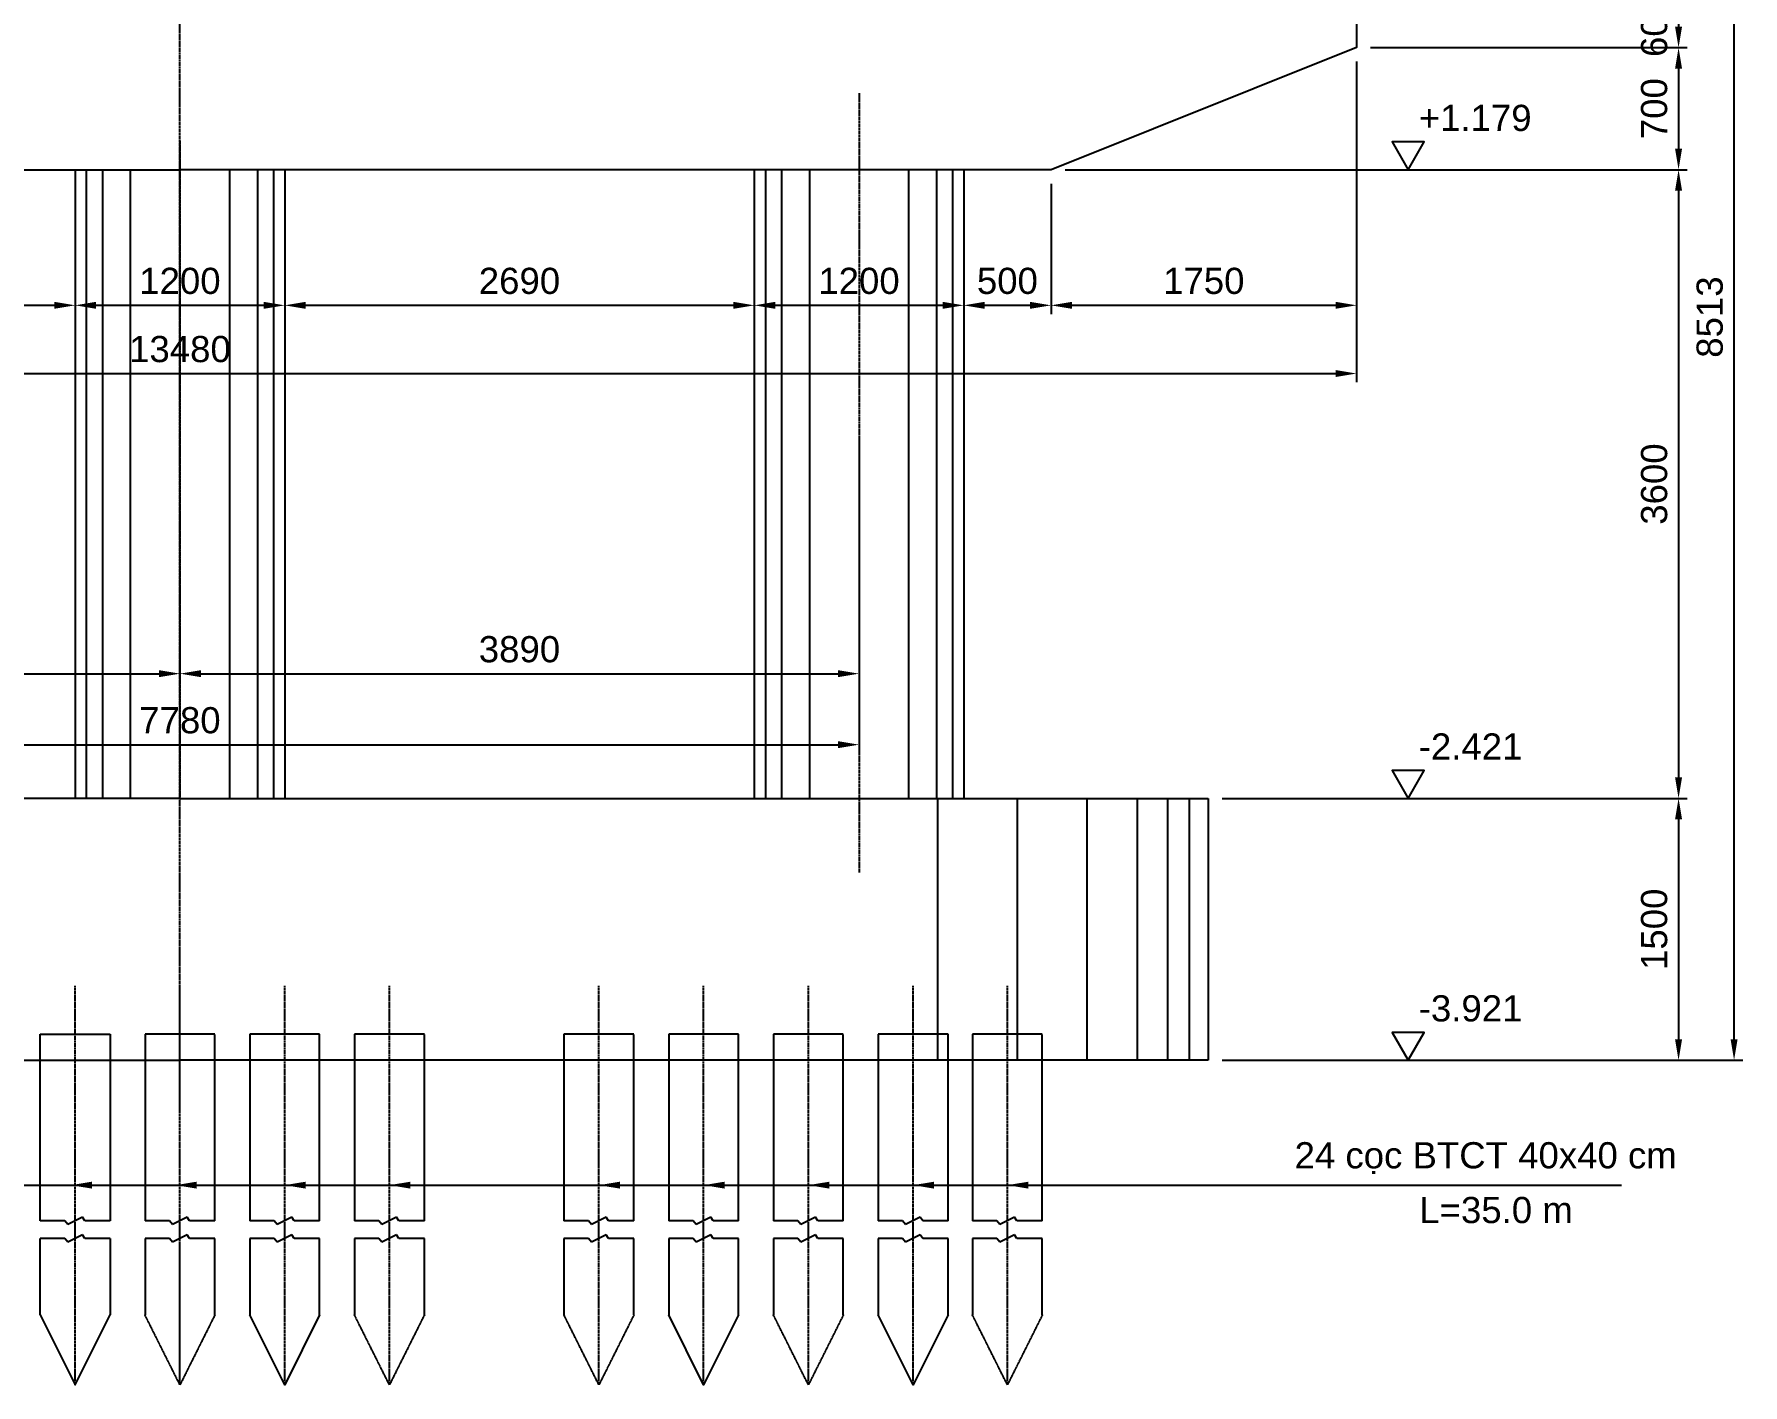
# Model space of a CAD drawing. Header units: millimetres. Extents: x 226202 to 432323, y 191488 to 280899.
# Drawn here: x 412404 to 422192, y 248871 to 256607 of the extents above; entities that cross this region are included whole.
import ezdxf
from ezdxf.enums import TextEntityAlignment as Align

# ---------------------------------------------------------------- set-up
doc = ezdxf.new("R2010")
doc.units = ezdxf.units.MM
doc.header["$LTSCALE"] = 10
doc.header["$MEASUREMENT"] = 0
for name, pattern in [('CENTER', [2, 1.25, -0.25, 0.25, -0.25]), ('DASHED2', [0.375, 0.25, -0.125]), ('HIDDEN', [0.375, 0.25, -0.125])]:
    doc.linetypes.add(name, pattern=pattern)
for name, color, linetype in [('7', 7, 'Continuous'), ('CENTER', 8, 'CENTER'), ('COLUM', 8, 'DASHED2'), ('dim', 1, 'Continuous'), ('TEXT', 3, 'Continuous'), ('Tunon', 7, 'Continuous')]:
    doc.layers.add(name, color=color, linetype=linetype)
doc.styles.add('ARIAL', font='VNARIAL.TTF')
doc.styles.add('Dim', font='arial.ttf')
doc.dimstyles.new('1-100', dxfattribs={"dimscale": 100, "dimtxt": 1.5, "dimasz": 1.2, "dimexe": 0.5, "dimexo": 0.8, "dimtad": 1, "dimdec": 0, "dimtxsty": 'Dim', "dimcen": 1.5, "dimclrd": 1, "dimclre": 8, "dimclrt": 3, "dimadec": 0, "dimazin": 0, "dimtfac": 1, "dimtdec": 0, "dimtix": 1, "dimtmove": 2, "dimatfit": 3, "dimfxl": 1, "dimarcsym": 0})

# ---------------------------------------------------------------- blocks, each defined once
blk = doc.blocks.new('e')
at = {"layer": 'TEXT', "color": 9}
blk.add_lwpolyline([(0, 0), (383, 664), (-383, 664)], close=True, dxfattribs=at)
blk = doc.blocks.new('*D29')
at = {"color": 8, "lineweight": -2, "transparency": 16777216}
for p, q in [((417729, 255750.7), (417729, 255004.3)), ((418229, 255750.7), (418229, 255004.3))]:
    blk.add_line(p, q, dxfattribs=at)
at = {"color": 1, "lineweight": -2, "transparency": 16777216}
blk.add_line((417849, 255054.3), (418109, 255054.3), dxfattribs=at)
at = {"color": 1, "transparency": 16777216}
for points in [[(417849, 255074.3), (417849, 255034.3), (417729, 255054.3)], [(418109, 255074.3), (418109, 255034.3), (418229, 255054.3)]]:
    blk.add_solid(points, dxfattribs=at)
at = {"layer": 'Defpoints', "color": 0, "transparency": 16777216}
for p in [(417729, 255830.7), (418229, 255830.7), (418229, 255054.3)]:
    blk.add_point(p, dxfattribs=at)
at = {"color": 3, "transparency": 16777216, "insert": (417979, 255193.4), "char_height": 150, "attachment_point": 5, "style": 'Dim'}
blk.add_mtext('500', dxfattribs=at)
blk = doc.blocks.new('*D30')
at = {"color": 8, "lineweight": -2, "transparency": 16777216}
for p, q in [((419979, 256450.7), (419979, 255004.3)), ((418229, 255750.7), (418229, 255004.3))]:
    blk.add_line(p, q, dxfattribs=at)
at = {"color": 1, "lineweight": -2, "transparency": 16777216}
blk.add_line((418349, 255054.3), (419859, 255054.3), dxfattribs=at)
at = {"color": 1, "transparency": 16777216}
for points in [[(418349, 255074.3), (418349, 255034.3), (418229, 255054.3)], [(419859, 255074.3), (419859, 255034.3), (419979, 255054.3)]]:
    blk.add_solid(points, dxfattribs=at)
at = {"layer": 'Defpoints', "color": 0, "transparency": 16777216}
for p in [(419979, 256530.7), (418229, 255830.7), (419979, 255054.3)]:
    blk.add_point(p, dxfattribs=at)
at = {"color": 3, "transparency": 16777216, "insert": (419104, 255193.4), "char_height": 150, "attachment_point": 5, "style": 'Dim'}
blk.add_mtext('1750', dxfattribs=at)
blk = doc.blocks.new('*D31')
at = {"color": 8, "lineweight": -2, "transparency": 16777216}
for p, q in [((406499, 255872.1), (406499, 254613.7)), ((419979, 255872.1), (419979, 254613.7))]:
    blk.add_line(p, q, dxfattribs=at)
at = {"color": 1, "lineweight": -2, "transparency": 16777216}
blk.add_line((406619, 254663.7), (419859, 254663.7), dxfattribs=at)
at = {"color": 1, "transparency": 16777216}
for points in [[(406619, 254683.7), (406619, 254643.7), (406499, 254663.7)], [(419859, 254683.7), (419859, 254643.7), (419979, 254663.7)]]:
    blk.add_solid(points, dxfattribs=at)
at = {"layer": 'Defpoints', "color": 0, "transparency": 16777216}
for p in [(406499, 255952.1), (419979, 255952.1), (419979, 254663.7)]:
    blk.add_point(p, dxfattribs=at)
at = {"color": 3, "transparency": 16777216, "insert": (413239, 254802.8), "char_height": 150, "attachment_point": 5, "style": 'Dim'}
blk.add_mtext('13480', dxfattribs=at)
blk = doc.blocks.new('*D33')
at = {"color": 8, "lineweight": -2, "transparency": 16777216}
for p, q in [((412639, 255134.3), (412639, 255104.3)), ((409949, 255022), (409949, 255004.3))]:
    blk.add_line(p, q, dxfattribs=at)
at = {"color": 1, "lineweight": -2, "transparency": 16777216}
blk.add_line((410069, 255054.3), (412519, 255054.3), dxfattribs=at)
at = {"color": 1, "transparency": 16777216}
for points in [[(410069, 255074.3), (410069, 255034.3), (409949, 255054.3)], [(412519, 255074.3), (412519, 255034.3), (412639, 255054.3)]]:
    blk.add_solid(points, dxfattribs=at)
at = {"layer": 'Defpoints', "color": 0, "transparency": 16777216}
for p in [(409949, 255102), (412639, 255054.3), (412639, 255054.3)]:
    blk.add_point(p, dxfattribs=at)
at = {"color": 3, "transparency": 16777216, "insert": (411294, 255193.4), "char_height": 150, "attachment_point": 5, "style": 'Dim'}
blk.add_mtext('2690', dxfattribs=at)
blk = doc.blocks.new('*D34')
at = {"color": 8, "lineweight": -2, "transparency": 16777216}
for p, q in [((412639, 255134.3), (412639, 255104.3)), ((413839, 255134.3), (413839, 255104.3))]:
    blk.add_line(p, q, dxfattribs=at)
at = {"color": 1, "lineweight": -2, "transparency": 16777216}
blk.add_line((412759, 255054.3), (413719, 255054.3), dxfattribs=at)
at = {"color": 1, "transparency": 16777216}
for points in [[(412759, 255074.3), (412759, 255034.3), (412639, 255054.3)], [(413719, 255074.3), (413719, 255034.3), (413839, 255054.3)]]:
    blk.add_solid(points, dxfattribs=at)
at = {"layer": 'Defpoints', "color": 0, "transparency": 16777216}
for p in [(412639, 255054.3), (413839, 255054.3), (413839, 255054.3)]:
    blk.add_point(p, dxfattribs=at)
at = {"color": 3, "transparency": 16777216, "insert": (413239, 255193.4), "char_height": 150, "attachment_point": 5, "style": 'Dim'}
blk.add_mtext('1200', dxfattribs=at)
blk = doc.blocks.new('*D35')
at = {"color": 8, "lineweight": -2, "transparency": 16777216}
for p, q in [((413839, 255134.3), (413839, 255104.3)), ((416529, 255134.3), (416529, 255104.3))]:
    blk.add_line(p, q, dxfattribs=at)
at = {"color": 1, "lineweight": -2, "transparency": 16777216}
blk.add_line((413959, 255054.3), (416409, 255054.3), dxfattribs=at)
at = {"color": 1, "transparency": 16777216}
for points in [[(413959, 255074.3), (413959, 255034.3), (413839, 255054.3)], [(416409, 255074.3), (416409, 255034.3), (416529, 255054.3)]]:
    blk.add_solid(points, dxfattribs=at)
at = {"layer": 'Defpoints', "color": 0, "transparency": 16777216}
for p in [(413839, 255054.3), (416529, 255054.3), (416529, 255054.3)]:
    blk.add_point(p, dxfattribs=at)
at = {"color": 3, "transparency": 16777216, "insert": (415184, 255193.4), "char_height": 150, "attachment_point": 5, "style": 'Dim'}
blk.add_mtext('2690', dxfattribs=at)
blk = doc.blocks.new('*D36')
at = {"color": 8, "lineweight": -2, "transparency": 16777216}
for p, q in [((416529, 255134.3), (416529, 255104.3)), ((417729, 255134.3), (417729, 255104.3))]:
    blk.add_line(p, q, dxfattribs=at)
at = {"color": 1, "lineweight": -2, "transparency": 16777216}
blk.add_line((416649, 255054.3), (417609, 255054.3), dxfattribs=at)
at = {"color": 1, "transparency": 16777216}
for points in [[(416649, 255074.3), (416649, 255034.3), (416529, 255054.3)], [(417609, 255074.3), (417609, 255034.3), (417729, 255054.3)]]:
    blk.add_solid(points, dxfattribs=at)
at = {"layer": 'Defpoints', "color": 0, "transparency": 16777216}
for p in [(416529, 255054.3), (417729, 255054.3), (417729, 255054.3)]:
    blk.add_point(p, dxfattribs=at)
at = {"color": 3, "transparency": 16777216, "insert": (417129, 255193.4), "char_height": 150, "attachment_point": 5, "style": 'Dim'}
blk.add_mtext('1200', dxfattribs=at)
blk = doc.blocks.new('*D37')
at = {"color": 8, "lineweight": -2, "transparency": 16777216}
for p, q in [((409349, 253207.4), (409349, 252894.5)), ((413239, 253207.4), (413239, 252894.5))]:
    blk.add_line(p, q, dxfattribs=at)
at = {"color": 1, "lineweight": -2, "transparency": 16777216}
blk.add_line((409469, 252944.5), (413119, 252944.5), dxfattribs=at)
at = {"color": 1, "transparency": 16777216}
for points in [[(409469, 252964.5), (409469, 252924.5), (409349, 252944.5)], [(413119, 252964.5), (413119, 252924.5), (413239, 252944.5)]]:
    blk.add_solid(points, dxfattribs=at)
at = {"layer": 'Defpoints', "color": 0, "transparency": 16777216}
for p in [(409349, 253287.4), (413239, 253287.4), (413239, 252944.5)]:
    blk.add_point(p, dxfattribs=at)
at = {"color": 3, "transparency": 16777216, "insert": (411294, 253083.7), "char_height": 150, "attachment_point": 5, "style": 'Dim'}
blk.add_mtext('3890', dxfattribs=at)
blk = doc.blocks.new('*D38')
at = {"color": 8, "lineweight": -2, "transparency": 16777216}
for p, q in [((413239, 253207.4), (413239, 252894.5)), ((417129, 253169.8), (417129, 252894.5))]:
    blk.add_line(p, q, dxfattribs=at)
at = {"color": 1, "lineweight": -2, "transparency": 16777216}
blk.add_line((413359, 252944.5), (417009, 252944.5), dxfattribs=at)
at = {"color": 1, "transparency": 16777216}
for points in [[(413359, 252964.5), (413359, 252924.5), (413239, 252944.5)], [(417009, 252964.5), (417009, 252924.5), (417129, 252944.5)]]:
    blk.add_solid(points, dxfattribs=at)
at = {"layer": 'Defpoints', "color": 0, "transparency": 16777216}
for p in [(413239, 253287.4), (417129, 253249.8), (417129, 252944.5)]:
    blk.add_point(p, dxfattribs=at)
at = {"color": 3, "transparency": 16777216, "insert": (415184, 253083.7), "char_height": 150, "attachment_point": 5, "style": 'Dim'}
blk.add_mtext('3890', dxfattribs=at)
blk = doc.blocks.new('*D39')
at = {"color": 8, "lineweight": -2, "transparency": 16777216}
for p, q in [((417129, 254308.6), (417129, 252487.8)), ((409349, 253127.4), (409349, 252487.8))]:
    blk.add_line(p, q, dxfattribs=at)
at = {"color": 1, "lineweight": -2, "transparency": 16777216}
blk.add_line((409469, 252537.8), (417009, 252537.8), dxfattribs=at)
at = {"color": 1, "transparency": 16777216}
for points in [[(409469, 252557.8), (409469, 252517.8), (409349, 252537.8)], [(417009, 252557.8), (417009, 252517.8), (417129, 252537.8)]]:
    blk.add_solid(points, dxfattribs=at)
at = {"layer": 'Defpoints', "color": 0, "transparency": 16777216}
for p in [(417129, 254388.6), (409349, 253207.4), (417129, 252537.8)]:
    blk.add_point(p, dxfattribs=at)
at = {"color": 3, "transparency": 16777216, "insert": (413239, 252676.9), "char_height": 150, "attachment_point": 5, "style": 'Dim'}
blk.add_mtext('7780', dxfattribs=at)
blk = doc.blocks.new('*D55')
at = {"color": 8, "lineweight": -2, "transparency": 16777216}
for p, q in [((420059, 257130.7), (421873.7, 257130.7)), ((420059, 256530.7), (421873.7, 256530.7))]:
    blk.add_line(p, q, dxfattribs=at)
at = {"color": 1, "lineweight": -2, "transparency": 16777216}
blk.add_line((421823.7, 257010.7), (421823.7, 256650.7), dxfattribs=at)
at = {"color": 1, "transparency": 16777216}
for points in [[(421803.7, 257010.7), (421843.7, 257010.7), (421823.7, 257130.7)], [(421803.7, 256650.7), (421843.7, 256650.7), (421823.7, 256530.7)]]:
    blk.add_solid(points, dxfattribs=at)
at = {"layer": 'Defpoints', "color": 0, "transparency": 16777216}
for p in [(419979, 257130.7), (419979, 256530.7), (421823.7, 256530.7)]:
    blk.add_point(p, dxfattribs=at)
at = {"color": 3, "transparency": 16777216, "insert": (421684.6, 256651.5), "char_height": 150, "attachment_point": 5, "rotation": 90, "style": 'Dim'}
blk.add_mtext('600', dxfattribs=at)
blk = doc.blocks.new('*D56')
at = {"color": 8, "lineweight": -2, "transparency": 16777216}
for p, q in [((420059, 256530.7), (421873.7, 256530.7)), ((418309, 255830.7), (421873.7, 255830.7))]:
    blk.add_line(p, q, dxfattribs=at)
at = {"color": 1, "lineweight": -2, "transparency": 16777216}
blk.add_line((421823.7, 256410.7), (421823.7, 255950.7), dxfattribs=at)
at = {"color": 1, "transparency": 16777216}
for points in [[(421803.7, 256410.7), (421843.7, 256410.7), (421823.7, 256530.7)], [(421803.7, 255950.7), (421843.7, 255950.7), (421823.7, 255830.7)]]:
    blk.add_solid(points, dxfattribs=at)
at = {"layer": 'Defpoints', "color": 0, "transparency": 16777216}
for p in [(419979, 256530.7), (418229, 255830.7), (421823.7, 255830.7)]:
    blk.add_point(p, dxfattribs=at)
at = {"color": 3, "transparency": 16777216, "insert": (421684.6, 256180.7), "char_height": 150, "attachment_point": 5, "rotation": 90, "style": 'Dim'}
blk.add_mtext('700', dxfattribs=at)
blk = doc.blocks.new('*D57')
at = {"color": 8, "lineweight": -2, "transparency": 16777216}
for p, q in [((418309, 255830.7), (421873.7, 255830.7)), ((419209, 252230.5), (421873.7, 252230.5))]:
    blk.add_line(p, q, dxfattribs=at)
at = {"color": 1, "lineweight": -2, "transparency": 16777216}
blk.add_line((421823.7, 255710.7), (421823.7, 252350.5), dxfattribs=at)
at = {"color": 1, "transparency": 16777216}
for points in [[(421803.7, 255710.7), (421843.7, 255710.7), (421823.7, 255830.7)], [(421803.7, 252350.5), (421843.7, 252350.5), (421823.7, 252230.5)]]:
    blk.add_solid(points, dxfattribs=at)
at = {"layer": 'Defpoints', "color": 0, "transparency": 16777216}
for p in [(418229, 255830.7), (419129, 252230.5), (421823.7, 252230.5)]:
    blk.add_point(p, dxfattribs=at)
at = {"color": 3, "transparency": 16777216, "insert": (421684.6, 254030.6), "char_height": 150, "attachment_point": 5, "rotation": 90, "style": 'Dim'}
blk.add_mtext('3600', dxfattribs=at)
blk = doc.blocks.new('*D58')
at = {"color": 8, "lineweight": -2, "transparency": 16777216}
for p, q in [((419209, 252230.5), (421873.7, 252230.5)), ((419209, 250730.5), (421873.7, 250730.5))]:
    blk.add_line(p, q, dxfattribs=at)
at = {"color": 1, "lineweight": -2, "transparency": 16777216}
blk.add_line((421823.7, 252110.5), (421823.7, 250850.5), dxfattribs=at)
at = {"color": 1, "transparency": 16777216}
for points in [[(421803.7, 252110.5), (421843.7, 252110.5), (421823.7, 252230.5)], [(421803.7, 250850.5), (421843.7, 250850.5), (421823.7, 250730.5)]]:
    blk.add_solid(points, dxfattribs=at)
at = {"layer": 'Defpoints', "color": 0, "transparency": 16777216}
for p in [(419129, 252230.5), (419129, 250730.5), (421823.7, 250730.5)]:
    blk.add_point(p, dxfattribs=at)
at = {"color": 3, "transparency": 16777216, "insert": (421684.6, 251480.5), "char_height": 150, "attachment_point": 5, "rotation": 90, "style": 'Dim'}
blk.add_mtext('1500', dxfattribs=at)
blk = doc.blocks.new('*D59')
at = {"color": 8, "lineweight": -2, "transparency": 16777216}
for p, q in [((420612.7, 259243.5), (422191.8, 259243.5)), ((420362.5, 250730.5), (422191.8, 250730.5))]:
    blk.add_line(p, q, dxfattribs=at)
at = {"color": 1, "lineweight": -2, "transparency": 16777216}
blk.add_line((422141.8, 250850.5), (422141.8, 259123.5), dxfattribs=at)
at = {"color": 1, "transparency": 16777216}
for points in [[(422121.8, 259123.5), (422161.8, 259123.5), (422141.8, 259243.5)], [(422121.8, 250850.5), (422161.8, 250850.5), (422141.8, 250730.5)]]:
    blk.add_solid(points, dxfattribs=at)
at = {"layer": 'Defpoints', "color": 0, "transparency": 16777216}
for p in [(420532.7, 259243.5), (422141.8, 259243.5), (420282.5, 250730.5)]:
    blk.add_point(p, dxfattribs=at)
at = {"color": 3, "transparency": 16777216, "insert": (422002.7, 254987), "char_height": 150, "attachment_point": 5, "rotation": 90, "style": 'Dim'}
blk.add_mtext('8513', dxfattribs=at)

msp = doc.modelspace()

# ---------------------------------------------------------------- linework, layer by layer
at = {"color": 3}
for p, q in [((412639, 255830.7), (412639, 252230.5)), ((413839, 255830.7), (413839, 252230.5)), ((416529, 255830.7), (416529, 252230.5)), ((417729, 255830.7), (417729, 252230.5)), ((413239, 252230.5), (407349, 252230.5)), ((413239, 252230.5), (419129, 252230.5)), ((419129, 252230.5), (419129, 250730.5)), ((407349, 250730.5), (413239, 250730.5)), ((419129, 250730.5), (413239, 250730.5))]:
    msp.add_line(p, q, dxfattribs=at)
at = {"color": 8}
for p, q in [((412702.7, 255830.7), (412702.7, 252230.5)), ((412795.3, 255830.7), (412795.3, 252230.5)), ((412954.6, 255830.7), (412954.6, 252230.5)), ((413523.3, 255830.7), (413523.3, 252230.5)), ((413682.7, 255830.7), (413682.7, 252230.5)), ((413775.3, 255830.7), (413775.3, 252230.5)), ((416592.7, 255830.7), (416592.7, 252230.5)), ((416685.3, 255830.7), (416685.3, 252230.5)), ((416844.6, 255830.7), (416844.6, 252230.5)), ((417413.3, 255830.7), (417413.3, 252230.5)), ((417572.7, 255830.7), (417572.7, 252230.5)), ((417665.3, 255830.7), (417665.3, 252230.5)), ((417579, 252230.5), (417579, 250730.5)), ((418034.3, 252230.5), (418034.3, 250730.5)), ((418433.8, 252230.5), (418433.8, 250730.5)), ((418722.2, 252230.5), (418722.2, 250730.5)), ((418896.7, 252230.5), (418896.7, 250730.5)), ((419019.4, 252230.5), (419019.4, 250730.5))]:
    msp.add_line(p, q, dxfattribs=at)
for p, q in [((420141.2, 255830.7), (420408.5, 255830.7)), ((420141.2, 252230.5), (420408.5, 252230.5)), ((420141.2, 250730.5), (420408.5, 250730.5))]:
    msp.add_line(p, q)
at = {"color": 3}
for points in [[(413239, 257583.7), (406499, 257583.7), (406499, 256530.7), (408249, 255830.7), (413239, 255830.7)], [(413239, 257130.7), (419979, 257130.7), (419979, 256530.7), (418229, 255830.7), (413239, 255830.7)]]:
    msp.add_lwpolyline(points, dxfattribs=at)
at = {"layer": '7'}
for p, q in [((412439, 249810.3), (412439, 250730.5)), ((412839, 250730.5), (412839, 249810.3)), ((413639, 250730.5), (413639, 249810.3)), ((414039, 249810.3), (414039, 250730.5)), ((416039, 250730.5), (416039, 249810.3)), ((416439, 249810.3), (416439, 250730.5)), ((417239, 250730.5), (417239, 249810.3)), ((417639, 249810.3), (417639, 250730.5)), ((412439, 249271.4), (412439, 249709.9)), ((412839, 249709.9), (412839, 249271.4)), ((413639, 249709.9), (413639, 249271.4)), ((414039, 249271.4), (414039, 249709.9)), ((416039, 249709.9), (416039, 249271.4)), ((416439, 249271.4), (416439, 249709.9)), ((417239, 249709.9), (417239, 249271.4)), ((417639, 249271.4), (417639, 249709.9)), ((413239, 248871.4), (413239, 249673))]:
    msp.add_line(p, q, dxfattribs=at)
for points in [[(412439, 249271.4), (412639, 248871.4), (412839, 249271.4)], [(414039, 249271.4), (413839, 248871.4), (413639, 249271.4)], [(416439, 249271.4), (416239, 248871.4), (416039, 249271.4)], [(417639, 249271.4), (417439, 248871.4), (417239, 249271.4)]]:
    msp.add_lwpolyline(points, dxfattribs=at)
at = {"layer": 'CENTER'}
for p, q in [((417129, 256269.5), (417129, 251806)), ((413239, 255996.2), (413239, 252230.5)), ((413239, 255996.2), (413239, 252230.5))]:
    msp.add_line(p, q, dxfattribs=at)
at = {"layer": 'dim', "linetype": 'CENTER'}
for p, q in [((413239, 250430.3), (413239, 259658.4)), ((412639, 248871.4), (412639, 251157.4)), ((413239, 248871.4), (413239, 251157.4)), ((413839, 248871.4), (413839, 251157.4)), ((414439, 248871.4), (414439, 251157.4)), ((415639, 248871.4), (415639, 251157.4)), ((416239, 248871.4), (416239, 251157.4)), ((416839, 248871.4), (416839, 251157.4)), ((417439, 248871.4), (417439, 251157.4)), ((417979, 248871.4), (417979, 251157.4))]:
    msp.add_line(p, q, dxfattribs=at)
at = {"layer": 'dim', "color": 8, "ltscale": 1000}
for p, q in [((412578.8, 249809.9), (412439, 249809.9)), ((412595.9, 249789.7), (412578.8, 249809.9)), ((412679.9, 249831.7), (412595.9, 249789.7)), ((412693.8, 249810.3), (412679.9, 249831.7)), ((412839, 249810.3), (412693.8, 249810.3)), ((413178.8, 249809.9), (413039, 249809.9)), ((413195.9, 249789.7), (413178.8, 249809.9)), ((413279.9, 249831.7), (413195.9, 249789.7)), ((413293.8, 249810.3), (413279.9, 249831.7)), ((413439, 249810.3), (413293.8, 249810.3)), ((413778.8, 249809.9), (413639, 249809.9)), ((413795.9, 249789.7), (413778.8, 249809.9)), ((413879.9, 249831.7), (413795.9, 249789.7)), ((413893.8, 249810.3), (413879.9, 249831.7)), ((414039, 249810.3), (413893.8, 249810.3)), ((414378.8, 249809.9), (414239, 249809.9)), ((414395.9, 249789.7), (414378.8, 249809.9)), ((414479.9, 249831.7), (414395.9, 249789.7)), ((414493.8, 249810.3), (414479.9, 249831.7)), ((414639, 249810.3), (414493.8, 249810.3)), ((415578.8, 249809.9), (415439, 249809.9)), ((415595.9, 249789.7), (415578.8, 249809.9)), ((415679.9, 249831.7), (415595.9, 249789.7)), ((415693.8, 249810.3), (415679.9, 249831.7)), ((415839, 249810.3), (415693.8, 249810.3)), ((416178.8, 249809.9), (416039, 249809.9)), ((416195.9, 249789.7), (416178.8, 249809.9)), ((416279.9, 249831.7), (416195.9, 249789.7)), ((416293.8, 249810.3), (416279.9, 249831.7)), ((416439, 249810.3), (416293.8, 249810.3)), ((416778.8, 249809.9), (416639, 249809.9)), ((416795.9, 249789.7), (416778.8, 249809.9)), ((416879.9, 249831.7), (416795.9, 249789.7)), ((416893.8, 249810.3), (416879.9, 249831.7)), ((417039, 249810.3), (416893.8, 249810.3)), ((417378.8, 249809.9), (417239, 249809.9)), ((417395.9, 249789.7), (417378.8, 249809.9)), ((417479.9, 249831.7), (417395.9, 249789.7)), ((417493.8, 249810.3), (417479.9, 249831.7)), ((417639, 249810.3), (417493.8, 249810.3)), ((417918.8, 249809.9), (417779, 249809.9)), ((417935.9, 249789.7), (417918.8, 249809.9)), ((418019.9, 249831.7), (417935.9, 249789.7)), ((418033.8, 249810.3), (418019.9, 249831.7)), ((418179, 249810.3), (418033.8, 249810.3)), ((412578.8, 249709.5), (412439, 249709.5)), ((412595.9, 249689.3), (412578.8, 249709.5)), ((412679.9, 249731.2), (412595.9, 249689.3)), ((412693.8, 249709.9), (412679.9, 249731.2)), ((412839, 249709.9), (412693.8, 249709.9)), ((413178.8, 249709.5), (413039, 249709.5)), ((413195.9, 249689.3), (413178.8, 249709.5)), ((413279.9, 249731.2), (413195.9, 249689.3)), ((413293.8, 249709.9), (413279.9, 249731.2)), ((413439, 249709.9), (413293.8, 249709.9)), ((413778.8, 249709.5), (413639, 249709.5)), ((413795.9, 249689.3), (413778.8, 249709.5)), ((413879.9, 249731.2), (413795.9, 249689.3)), ((413893.8, 249709.9), (413879.9, 249731.2)), ((414039, 249709.9), (413893.8, 249709.9)), ((414378.8, 249709.5), (414239, 249709.5)), ((414395.9, 249689.3), (414378.8, 249709.5)), ((414479.9, 249731.2), (414395.9, 249689.3)), ((414493.8, 249709.9), (414479.9, 249731.2)), ((414639, 249709.9), (414493.8, 249709.9)), ((415578.8, 249709.5), (415439, 249709.5)), ((415595.9, 249689.3), (415578.8, 249709.5)), ((415679.9, 249731.2), (415595.9, 249689.3)), ((415693.8, 249709.9), (415679.9, 249731.2)), ((415839, 249709.9), (415693.8, 249709.9)), ((416178.8, 249709.5), (416039, 249709.5)), ((416195.9, 249689.3), (416178.8, 249709.5)), ((416279.9, 249731.2), (416195.9, 249689.3)), ((416293.8, 249709.9), (416279.9, 249731.2)), ((416439, 249709.9), (416293.8, 249709.9)), ((416778.8, 249709.5), (416639, 249709.5)), ((416795.9, 249689.3), (416778.8, 249709.5)), ((416879.9, 249731.2), (416795.9, 249689.3)), ((416893.8, 249709.9), (416879.9, 249731.2)), ((417039, 249709.9), (416893.8, 249709.9)), ((417378.8, 249709.5), (417239, 249709.5)), ((417395.9, 249689.3), (417378.8, 249709.5)), ((417479.9, 249731.2), (417395.9, 249689.3)), ((417493.8, 249709.9), (417479.9, 249731.2)), ((417639, 249709.9), (417493.8, 249709.9)), ((417918.8, 249709.5), (417779, 249709.5)), ((417935.9, 249689.3), (417918.8, 249709.5)), ((418019.9, 249731.2), (417935.9, 249689.3)), ((418033.8, 249709.9), (418019.9, 249731.2)), ((418179, 249709.9), (418033.8, 249709.9))]:
    msp.add_line(p, q, dxfattribs=at)
at = {"layer": 'Tunon', "color": 8, "linetype": 'HIDDEN'}
for p, q in [((412439, 250730.5), (412439, 250880.5)), ((412439, 250880.5), (412839, 250880.5)), ((412839, 250880.5), (412839, 250730.5)), ((413439, 250880.5), (413039, 250880.5)), ((413039, 250880.5), (413039, 249810.3)), ((413439, 249810.3), (413439, 250880.5)), ((413639, 250880.5), (413639, 250730.5)), ((414039, 250880.5), (413639, 250880.5)), ((414039, 250730.5), (414039, 250880.5)), ((414639, 250880.5), (414239, 250880.5)), ((414239, 250880.5), (414239, 249810.3)), ((414639, 249810.3), (414639, 250880.5)), ((415839, 250880.5), (415439, 250880.5)), ((415439, 250880.5), (415439, 249810.3)), ((415839, 249810.3), (415839, 250880.5)), ((416439, 250880.5), (416039, 250880.5)), ((416039, 250880.5), (416039, 250730.5)), ((416439, 250730.5), (416439, 250880.5)), ((417039, 250880.5), (416639, 250880.5)), ((416639, 250880.5), (416639, 249810.3)), ((417039, 249810.3), (417039, 250880.5)), ((417239, 250880.5), (417239, 250730.5)), ((417639, 250880.5), (417239, 250880.5)), ((417639, 250730.5), (417639, 250880.5)), ((418179, 250880.5), (417779, 250880.5)), ((417779, 250880.5), (417779, 249810.3)), ((418179, 249810.3), (418179, 250880.5)), ((413039, 249709.9), (413039, 249271.4)), ((413439, 249271.4), (413439, 249709.9)), ((414239, 249709.9), (414239, 249271.4)), ((414639, 249271.4), (414639, 249709.9)), ((415439, 249709.9), (415439, 249271.4)), ((415839, 249271.4), (415839, 249709.9)), ((416639, 249709.9), (416639, 249271.4)), ((417039, 249271.4), (417039, 249709.9)), ((417779, 249709.9), (417779, 249271.4)), ((418179, 249271.4), (418179, 249709.9))]:
    msp.add_line(p, q, dxfattribs=at)
for points in [[(413439, 249271.4), (413239, 248871.4), (413039, 249271.4)], [(414639, 249271.4), (414439, 248871.4), (414239, 249271.4)], [(415839, 249271.4), (415639, 248871.4), (415439, 249271.4)], [(417039, 249271.4), (416839, 248871.4), (416639, 249271.4)], [(418179, 249271.4), (417979, 248871.4), (417779, 249271.4)]]:
    msp.add_lwpolyline(points, dxfattribs=at)

# ---------------------------------------------------------------- block references
at = {"layer": 'COLUM', "xscale": 0.2399999999906868, "yscale": 0.2399999999906868, "zscale": 0.2399999999906868}
for p in [(420274.8, 255830.7), (420274.8, 252230.5), (420274.8, 250730.5)]:
    msp.add_blockref('e', p, dxfattribs=at)

# ---------------------------------------------------------------- texts
at = {"color": 7, "style": 'ARIAL'}
for s, p in [('+1.179', (420335.3, 256052.8)), ('-2.421', (420335.3, 252452.6)), ('-3.921', (420335.3, 250952.6))]:
    msp.add_text(s, height=150, dxfattribs=at).set_placement(p)
for s, p in [('24 cäc BTCT 40x40 cm', (420718.7, 250170.7)), ('L=35.0 m', (420778, 249872.6))]:
    msp.add_text(s, height=150, dxfattribs=at).set_placement(p, align=Align.MIDDLE)

# ---------------------------------------------------------------- dimensions: what is measured, and where the dimension line sits
for base, p1, p2, picture, middle in [((422141.8, 259243.5), (420282.5, 250730.5), (420532.7, 259243.5), '*D59', (422002.7, 254987)), ((421823.7, 255830.7), (419979, 256530.7), (418229, 255830.7), '*D56', (421684.6, 256180.7)), ((421823.7, 252230.5), (418229, 255830.7), (419129, 252230.5), '*D57', (421684.6, 254030.6)), ((421823.7, 250730.5), (419129, 252230.5), (419129, 250730.5), '*D58', (421684.6, 251480.5))]:
    dim = msp.add_linear_dim(base=base, p1=p1, p2=p2, angle=90, dimstyle='1-100')
    dim.commit()
    dim.dimension.update_dxf_attribs({"geometry": picture, "text_midpoint": middle})
dim = msp.add_linear_dim(base=(421823.7, 256530.7), p1=(419979, 257130.7), p2=(419979, 256530.7), angle=90, dimstyle='1-100')
dim.commit()
dim.dimension.update_dxf_attribs({"geometry": '*D55', "text_midpoint": (421684.6, 256651.5), "dimtype": 160})
for base, p1, p2, picture, middle in [((419979, 255054.3), (418229, 255830.7), (419979, 256530.7), '*D30', (419104, 255193.4)), ((419979, 254663.7), (406499, 255952.1), (419979, 255952.1), '*D31', (413239, 254802.8)), ((418229, 255054.3), (417729, 255830.7), (418229, 255830.7), '*D29', (417979, 255193.4)), ((412639, 255054.3), (409949, 255102), (412639, 255054.3), '*D33', (411294, 255193.4)), ((413839, 255054.3), (412639, 255054.3), (413839, 255054.3), '*D34', (413239, 255193.4)), ((416529, 255054.3), (413839, 255054.3), (416529, 255054.3), '*D35', (415184, 255193.4)), ((417729, 255054.3), (416529, 255054.3), (417729, 255054.3), '*D36', (417129, 255193.4)), ((417129, 252537.8), (409349, 253207.4), (417129, 254388.6), '*D39', (413239, 252676.9)), ((413239, 252944.5), (409349, 253287.4), (413239, 253287.4), '*D37', (411294, 253083.7)), ((417129, 252944.5), (413239, 253287.4), (417129, 253249.8), '*D38', (415184, 253083.7))]:
    dim = msp.add_linear_dim(base=base, p1=p1, p2=p2, dimstyle='1-100')
    dim.commit()
    dim.dimension.update_dxf_attribs({"geometry": picture, "text_midpoint": middle})

# ---------------------------------------------------------------- leaders
for points in [[(408499, 250015), (420271.4, 250015)], [(409039, 250015), (420271.4, 250015)], [(409639, 250015), (420271.4, 250015)], [(410239, 250015), (420271.4, 250015)], [(410839, 250015), (420271.4, 250015)], [(412039, 250015), (420271.4, 250015)], [(412614.4, 250015), (420271.4, 250015)], [(413214.4, 250015), (420271.4, 250015)], [(413839, 250015), (421496, 250015)], [(414439, 250015), (421496, 250015)], [(415639, 250015), (421496, 250015)], [(416239, 250015), (421496, 250015)], [(416839, 250015), (421496, 250015)], [(417439, 250015), (421496, 250015)], [(417979, 250015), (421496, 250015)], [(417979, 250015), (421496, 250015)], [(417979, 250015), (421496, 250015)], [(417979, 250015), (421496, 250015)], [(417979, 250015), (421496, 250015)], [(417979, 250015), (421496, 250015)], [(417979, 250015), (421496, 250015)], [(417979, 250015), (421496, 250015)]]:
    msp.add_leader(points, dimstyle='1-100', override={"dimgap": 0.625, "dimtad": 0})

doc.saveas('drawing.dxf')
